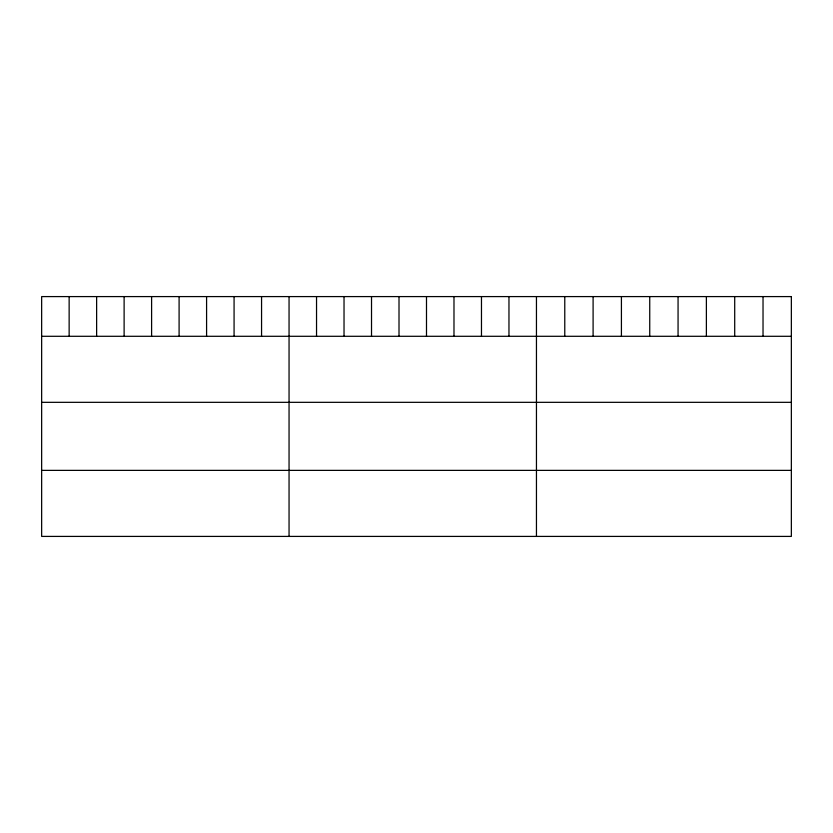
<?xml version="1.0" encoding="UTF-8"?>
<svg xmlns="http://www.w3.org/2000/svg" width="833" height="833" viewBox="0 0 833 833"><rect width="100%" height="100%" fill="white"/><g stroke="black" fill="none" stroke-linecap="round" stroke-linejoin="round"><path stroke-width="1.25" d="M41.65 336.293L791.35 336.293M41.65 402.329L791.35 402.329M41.65 470.374L791.35 470.374M763.028 296.59L763.028 336.293M734.706 296.59L734.706 336.293M706.384 296.59L706.384 336.293M678.062 296.59L678.062 336.293M649.74 296.59L649.74 336.293M621.418 296.59L621.418 336.293M593.096 296.59L593.096 336.293M564.774 296.59L564.774 336.293M536.452 296.59L536.452 536.41M508.963 296.59L508.963 336.293M481.474 296.59L481.474 336.293M453.985 296.59L453.985 336.293M426.496 296.59L426.496 336.293M399.007 296.59L399.007 336.293M371.518 296.59L371.518 336.293M344.029 296.59L344.029 336.293M316.54 296.59L316.54 336.293M289.051 296.59L289.051 536.41M261.562 296.59L261.562 336.293M234.073 296.59L234.073 336.293M206.584 296.59L206.584 336.293M179.095 296.59L179.095 336.293M151.606 296.59L151.606 336.293M124.117 296.59L124.117 336.293M96.628 296.59L96.628 336.293M69.139 296.59L69.139 336.293M791.35 296.59L41.65 296.59L41.65 536.41L791.35 536.41L791.35 296.59"/></g></svg>
